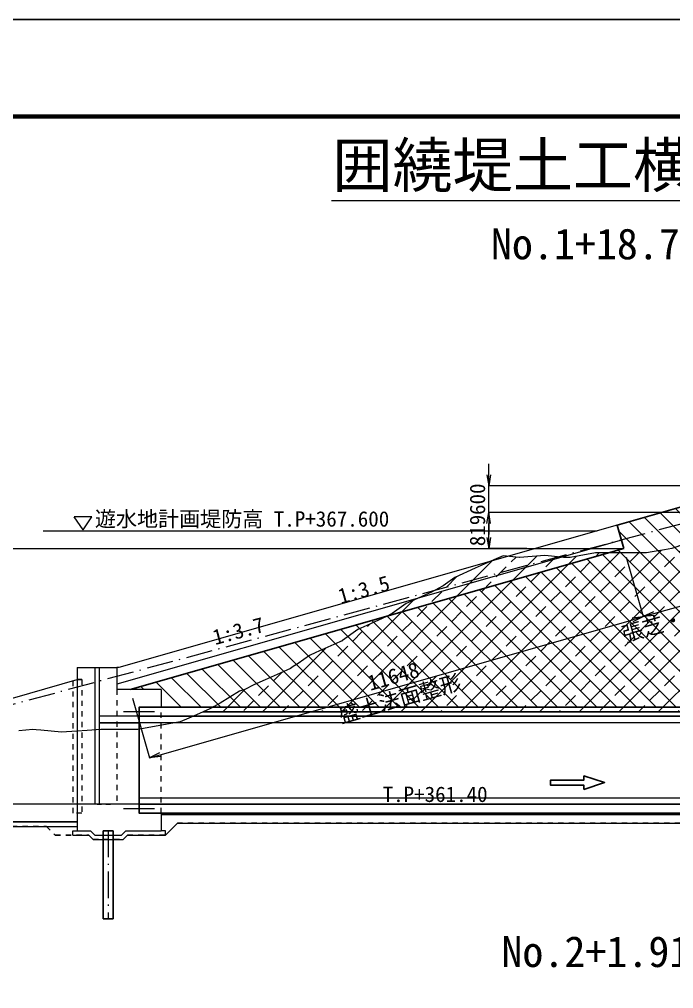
# Model space of a CAD drawing. Header units: millimetres. Extents: x -23295 to 84900, y -241468 to 58400.
# Drawn here: x 29536 to 44375, y -123891 to -101912 of the extents above; entities that cross this region are included whole.
import ezdxf
from ezdxf.enums import TextEntityAlignment as Align

# ---------------------------------------------------------------- set-up
doc = ezdxf.new("R2010")
doc.units = ezdxf.units.MM
doc.header["$LTSCALE"] = 100
doc.header["$PDSIZE"] = 300
for name, pattern in [('SXF_一点短鎖線', [9.25, 6, -1.5, 0.25, -1.5]), ('SXF_跳び破線', [12, 6, -6]), ('点線(短)11', [2, 1, -1])]:
    doc.linetypes.add(name, pattern=pattern)
doc.layers.get('Defpoints').update_dxf_attribs({"color": 191})
for name, color, linetype, lineweight in [('D-BGD', 7, 'Continuous', 13), ('D-BMK', 2, 'SXF_一点短鎖線', 13), ('D-BYP-STR4', 6, 'Continuous', 25), ('D-BYP-STR6', 2, 'SXF_一点短鎖線', 13), ('D-BYP-STR7', 2, 'Continuous', 13), ('D-BYP-STR8', 150, 'Continuous', 25), ('D-STR', 1, 'Continuous', 13), ('D-STR-DIM', 7, 'Continuous', 13), ('D-STR-HTXT', 7, 'Continuous', 13), ('D-STR-STR2', 7, 'Continuous', 13), ('D-STR-STR8', 3, 'Continuous', 25), ('D-STR-STR9', 1, 'Continuous', 25), ('D-STR-STRA', 6, 'Continuous', 25), ('D-STR-STRC', 7, 'Continuous', 13), ('D-STR-TXT', 7, 'Continuous', 13), ('D-TTL', 2, 'Continuous', 140), ('D-TTL-LINE', 7, 'Continuous', 13), ('D-TTL-TXT', 7, 'Continuous', 13), ('張芝', 3, 'Continuous', 13), ('掘削', 4, 'Continuous', 13), ('盛土(4.0≦W)', 5, 'Continuous', 13), ('盛土法面整形', 1, 'Continuous', 13)]:
    doc.layers.add(name, color=color, linetype=linetype, lineweight=lineweight)
doc.styles.add('MS ゴシック', font='MS Gothic.ttf')
doc.styles.add('ＭＳ ゴシック', font='MS Gothic.ttf')
doc.dimstyles.new('DIM-100-F', dxfattribs={"dimscale": 100, "dimtxt": 3.5, "dimasz": 2.5, "dimexe": 0, "dimexo": 2, "dimgap": 0.8, "dimtad": 1, "dimdec": 0, "dimzin": 0, "dimdsep": 46, "dimtxsty": 'MS ゴシック', "dimblk": 'OPEN', "dimcen": 0.1, "dimclrd": 256, "dimclre": 256, "dimclrt": 256, "dimaunit": 1, "dimadec": 4, "dimazin": 0, "dimtfac": 1, "dimtdec": 0, "dimtmove": 2, "dimatfit": 3, "dimldrblk": 'OPEN', "dimfxl": 1, "dimtolj": 1, "dimtzin": 0, "dimlwd": -1, "dimlwe": -1, "dimarcsym": 0})

# ---------------------------------------------------------------- blocks, each defined once
blk = doc.blocks.new('_Open')
at = {"color": 0, "linetype": 'ByBlock', "lineweight": -2}
for p, q in [((-1, 0.167), (0, 0)), ((-1, -0.167), (0, 0)), ((0, 0), (-1, 0))]:
    blk.add_line(p, q, dxfattribs=at)
blk = doc.blocks.new('*D72')
at = {"layer": 'Defpoints', "color": 0, "transparency": 16777216}
for p in [(43247, -113912), (43688, -115456), (32047, -117112)]:
    blk.add_point(p, dxfattribs=at)
at = {"layer": '盛土法面整形', "transparency": 16777216}
for p, q in [((43302, -114104), (43688, -115456)), ((32728, -118588), (43448, -115525)), ((32102, -117304), (32488, -118656))]:
    blk.add_line(p, q, dxfattribs=at)
at = {"layer": '盛土法面整形', "transparency": 16777216, "xscale": 250, "yscale": 250, "zscale": 250}
for p, rotation in [((43688, -115456), 15.94539590095385), ((32488, -118656), 195.9453959009539)]:
    blk.add_blockref('_Open', p, dxfattribs=dict(at, rotation=rotation))
at = {"layer": '盛土法面整形', "transparency": 16777216, "char_height": 350, "attachment_point": 5, "rotation": 15.9454, "style": 'MS ゴシック'}
for s, insert in [('\\A1;{\\C1;11648', (38018, -116811)), ('\\A1;盛土法面整形}', (38167, -117333))]:
    blk.add_mtext(s, dxfattribs=dict(at, insert=insert))
blk = doc.blocks.new('*D73')
at = {"layer": 'Defpoints', "color": 0, "transparency": 16777216}
for p in [(46125, -112493), (43247, -113912), (46724, -114589)]:
    blk.add_point(p, dxfattribs=at)
at = {"layer": '張芝', "transparency": 16777216}
for p, q in [((46180, -112685), (46724, -114589)), ((43302, -114104), (43688, -115456)), ((43928, -115388), (46483, -114658))]:
    blk.add_line(p, q, dxfattribs=at)
at = {"layer": '張芝', "transparency": 16777216, "xscale": 250, "yscale": 250, "zscale": 250}
for p, rotation in [((46724, -114589), 15.94539589968122), ((43688, -115456), 195.9453958996812)]:
    blk.add_blockref('_Open', p, dxfattribs=dict(at, rotation=rotation))
at = {"layer": '張芝', "transparency": 16777216, "char_height": 350, "attachment_point": 5, "rotation": 15.9454, "style": 'MS ゴシック'}
for s, insert in [('\\A1;張芝・盛土法面整形}', (45286, -115302)), ('\\A1;{\\C3;3157', (45136, -114778))]:
    blk.add_mtext(s, dxfattribs=dict(at, insert=insert))
blk = doc.blocks.new('*D50')
at = {"layer": 'D-STR-DIM', "transparency": 16777216}
for p, q in [((45311, -113093), (40183, -113093)), ((40183, -113662), (40183, -113343)), ((41045, -113912), (40183, -113912))]:
    blk.add_line(p, q, dxfattribs=at)
at = {"layer": 'Defpoints', "color": 0, "transparency": 16777216}
for p in [(40183, -113093), (45511, -113093), (41245, -113912)]:
    blk.add_point(p, dxfattribs=at)
at = {"layer": 'D-STR-DIM', "transparency": 16777216, "xscale": 250, "yscale": 250, "zscale": 250}
for p, rotation in [((40183, -113093), 90), ((40183, -113912), 270)]:
    blk.add_blockref('_Open', p, dxfattribs=dict(at, rotation=rotation))
at = {"layer": 'D-STR-DIM', "transparency": 16777216, "insert": (39928, -113502), "char_height": 350, "attachment_point": 5, "rotation": 90, "style": 'MS ゴシック'}
blk.add_mtext('\\A1;819', dxfattribs=at)
blk = doc.blocks.new('*D51')
at = {"layer": 'D-STR-DIM', "transparency": 16777216}
for p, q in [((40183, -112243), (40183, -111993)), ((45925, -112493), (40183, -112493)), ((40183, -113093), (40183, -112493)), ((45311, -113093), (40183, -113093)), ((40183, -113343), (40183, -113593))]:
    blk.add_line(p, q, dxfattribs=at)
at = {"layer": 'Defpoints', "color": 0, "transparency": 16777216}
for p in [(40183, -112493), (46125, -112493), (45511, -113093)]:
    blk.add_point(p, dxfattribs=at)
at = {"layer": 'D-STR-DIM', "transparency": 16777216, "xscale": 250, "yscale": 250, "zscale": 250}
for p, rotation in [((40183, -112493), 270), ((40183, -113093), 90)]:
    blk.add_blockref('_Open', p, dxfattribs=dict(at, rotation=rotation))
at = {"layer": 'D-STR-DIM', "transparency": 16777216, "insert": (39928, -112793), "char_height": 350, "attachment_point": 5, "rotation": 90, "style": 'MS ゴシック'}
blk.add_mtext('\\A1;600', dxfattribs=at)

msp = doc.modelspace()

# ---------------------------------------------------------------- hatches: boundary and pattern name
at = {"layer": '掘削'}
h = msp.add_hatch(dxfattribs=at)
h.set_pattern_fill('ANSI33', color=256, scale=100)
h.set_pattern_definition([(45, (-164286.73, 118596.14), (-449.0128, 449.0128), []), (45, (-163837.7, 118596.14), (-449.0128, 449.0128), [317.5, -158.75])])
h.paths.add_polyline_path([(64520.6, -117611.7), (64313, -117575.7), (63951.9, -117513.1), (63946.8, -117512.2), (63943.8, -117510.9), (63932.9, -117509.8), (63367.1, -117432.6), (63214.3, -117411.7), (62948.6, -117339.2), (62790.4, -117311.7), (62481.9, -117311.7), (62213.7, -117311.7), (62115.7, -117294.7), (61945.3, -117241.9), (61383.3, -117067.7), (61060.2, -116923.5), (61017.1, -116904.2), (60942, -116870.7), (60483.5, -116666), (59938.6, -116422.8), (59918.4, -116413.8), (59906.8, -116408.6), (59863.8, -116389.3), (59330.1, -116190.4), (59186, -116111.7), (58935.3, -116043.3), (58819.8, -116011.7), (58753.4, -115993.6), (58507.4, -115883.8), (58176.7, -115736.1), (58087.4, -115696.3), (57932, -115626.9), (57599.9, -115478.6), (57151, -115278.2), (57023.2, -115221.2), (56988.7, -115205.8), (56928.7, -115162.6), (56446.5, -114863.7), (55925.4, -114540.7), (55869.8, -114506.2), (55523.9, -114351.8), (55293.1, -114248.7), (54922.1, -114018.8), (54791.5, -113937.8), (54716.4, -113891.2), (54438.2, -113767.1), (54139.6, -113633.7), (53918.8, -113496.8), (53692.8, -113334.3), (53562.9, -113240.8), (53081.8, -112978.1), (52960.4, -112911.7), (52915.5, -112911.7), (52511.1, -112871.4), (52409.5, -112861.3), (52228, -112811.7), (51832.8, -112865.7), (51495.5, -112911.7), (51256.1, -112911.7), (50908.8, -112911.7), (50679.3, -112911.7), (50396.9, -112911.7), (50102.6, -112911.7), (49905.5, -112911.7), (49525.9, -112911.7), (49298.3, -112911.7), (48949.2, -112911.7), (48932, -112911.7), (48902.2, -112903.6), (48565.8, -112845.3), (48372.5, -112838.1), (47833.4, -112911.7), (47795.8, -112922), (47467.2, -113011.7), (47219, -113079.5), (46895.6, -113167.8), (46734.8, -113211.7), (46642.3, -113237), (46368.6, -113359.2), (46065.6, -113453.1), (45802.9, -113511.7), (45488.9, -113651.9), (45269.9, -113711.7), (44912.2, -113711.7), (44903.7, -113713.2), (44889, -113719.8), (44335.5, -113911.7), (44171.3, -113940.2), (43885.7, -113989.7), (43758.7, -114011.7), (43438.8, -114011.7), (43182, -114011.7), (42882.3, -114011.7), (42706.4, -114011.7), (42605.3, -114011.7), (42230.8, -114076.7), (42028.6, -114111.7), (41879, -114111.7), (41607.8, -114084.7), (41451.9, -114069.2), (40875.7, -114111.6), (40875.4, -114111.7), (40875.1, -114111.7), (40509.1, -114075.2), (40298.4, -114169.3), (40142.9, -114238.7), (39872.4, -114359.5), (39410.5, -114565.7), (39145, -114756.7), (38869.1, -114907.4), (38678.1, -114992.7), (38568.3, -115041.7), (38311.9, -115156.2), (37991.6, -115386.7), (37865.8, -115455.4), (37414.8, -115656.7), (37213.2, -115746.7), (36862.5, -115999.1), (36847, -116008.7), (36838.1, -116011.7), (36805.2, -116028.9), (36261.4, -116271.6), (36114.6, -116337.2), (35859.2, -116521), (35748.4, -116589.7), (35684.7, -116629.1), (35448.8, -116734.4), (35108, -116886.6), (34855.9, -116999.2), (34649.7, -117111.7), (34531.3, -117144.1), (34092.4, -117416.1), (33954.5, -117491.4), (33917.3, -117518.2), (33852.5, -117547.1), (33707.8, -117611.7)])
at = {"layer": '盛土(4.0≦W)'}
h = msp.add_hatch(dxfattribs=at)
h.set_pattern_fill('ANSI31', color=256, scale=100, angle=90)
h.set_pattern_definition([(135, (-164286.73, 118596.14), (-224.5064, -224.5064), [])])
h.paths.add_polyline_path([(59139.2, -117021.7), (54281.3, -114592.7), (54382.6, -114390.1), (52041.5, -112755.1), (52156.1, -112591.1), (52224.8, -112492.7), (51774.7, -112483.7), (51774.7, -112683.7), (49174.8, -112631.7), (46561.1, -112685.6), (46561.1, -112484), (46124.8, -112492.7), (45511.1, -112692.7), (43095.6, -113382.9), (43191.7, -113719.4), (43246.7, -113911.7), (32046.7, -117111.7), (32749.2, -117111.7), (32749.2, -117511.7), (54848.9, -117511.7), (54848.9, -117111.7), (59049.2, -117111.7)])

# ---------------------------------------------------------------- linework, layer by layer
at = {"layer": 'D-BGD', "linetype": 'Continuous', "lineweight": 13}
msp.add_lwpolyline([(44889, -113719.8), (44335.5, -113911.7), (44171.3, -113940.2), (43885.7, -113989.7), (43758.7, -114011.7), (43438.8, -114011.7), (43182, -114011.7), (42882.3, -114011.7), (42706.4, -114011.7), (42605.3, -114011.7), (42230.8, -114076.7), (42028.6, -114111.7), (41879, -114111.7), (41607.8, -114084.7), (41451.9, -114069.2), (40875.7, -114111.6), (40875.4, -114111.7), (40875.1, -114111.7), (40509.1, -114075.2), (40298.4, -114169.3), (40142.9, -114238.7), (39872.4, -114359.5), (39410.5, -114565.7), (39145, -114756.7), (38869.1, -114907.4), (38678.1, -114992.7), (38568.3, -115041.7), (38311.9, -115156.2), (37991.6, -115386.7), (37865.8, -115455.4), (37414.8, -115656.7), (37213.2, -115746.7), (36862.5, -115999.1), (36847, -116008.7), (36838.1, -116011.7), (36805.2, -116028.9), (36261.4, -116271.6), (36114.6, -116337.2), (35859.2, -116521), (35748.4, -116589.7), (35684.7, -116629.1), (35448.8, -116734.4), (35108, -116886.6), (34855.9, -116999.2), (34649.7, -117111.7), (34531.3, -117144.1), (34092.4, -117416.1), (33954.5, -117491.4), (33917.3, -117518.2), (33852.5, -117547.1), (33551.1, -117681.7), (33377.8, -117759.1), (33184.9, -117845.2), (32849.2, -117903.4), (32224.4, -118011.7), (31845.9, -118011.7), (31720, -118011.7), (31647.7, -118011.7), (31379.7, -118011.7), (31071, -118034.5), (30842.6, -118051.3), (30494.2, -118077), (30023.3, -118030.1), (29917.5, -118019.5), (29839.3, -118011.7), (29522.8, -118043.3)], dxfattribs=at)
at = {"layer": 'D-BMK', "linetype": 'SXF_一点短鎖線'}
msp.add_line((31549.2, -120311.7), (31549.2, -122311.7), dxfattribs=at)
at = {"layer": 'D-BYP-STR4', "linetype": 'SXF_跳び破線', "ltscale": 0.2}
msp.add_line((30849.2, -116881.9), (30949.2, -116881.9), dxfattribs=at)
at = {"layer": 'D-BYP-STR4', "color": 6}
msp.add_line((32249.2, -117861.7), (31349.2, -117861.7), dxfattribs=at)
at = {"layer": 'D-BYP-STR4'}
for p, q in [((31664.2, -120311.7), (31434.2, -120311.7)), ((31434.2, -120311.7), (31434.2, -122311.7)), ((31664.2, -120311.7), (31664.2, -122311.7)), ((31434.2, -122311.7), (31664.2, -122311.7))]:
    msp.add_line(p, q, dxfattribs=at)
at = {"layer": 'D-BYP-STR6', "linetype": 'SXF_一点短鎖線'}
msp.add_lwpolyline([(67549.2, -120611.7), (59751.2, -116712.7), (52511.1, -113092.7), (45511.2, -113092.7), (19540.9, -120111.7)], dxfattribs=at)
at = {"layer": 'D-BYP-STR7'}
for p, q in [((32749.2, -119941.7), (54848.9, -119941.7)), ((21549.2, -120211.7), (30849.2, -120211.7)), ((32849.2, -120411.7), (33119.2, -120141.7)), ((33119.2, -120141.7), (50048.9, -120141.7)), ((31249.2, -120411.7), (31849.2, -120411.7))]:
    msp.add_line(p, q, dxfattribs=at)
for points in [[(30749.2, -120411.7), (30749.2, -120311.7), (30849.2, -120311.7)], [(30749.2, -120411.7), (31107.7, -120411.7), (31207.7, -120511.7), (31890.6, -120511.7), (31990.6, -120411.7), (32849.2, -120411.7)], [(32849.2, -120411.7), (32849.2, -120311.7), (32749.2, -120311.7)]]:
    msp.add_lwpolyline(points, dxfattribs=at)
at = {"layer": 'D-BYP-STR8'}
for p, q in [((32749.2, -117511.7), (54848.9, -117511.7)), ((55348.9, -117711.7), (32249.2, -117711.7)), ((55348.9, -119711.7), (32249.2, -119711.7)), ((32749.2, -119911.7), (54848.9, -119911.7))]:
    msp.add_line(p, q, dxfattribs=at)
msp.add_lwpolyline([(32749.2, -117511.7), (32249.2, -117511.7), (32249.2, -119911.7), (32749.2, -119911.7)], dxfattribs=at)
at = {"layer": 'D-STR'}
for p, q in [((30849.2, -116611.7), (31749.2, -116611.7)), ((30849.2, -116611.7), (30849.2, -120311.7)), ((31249.2, -116611.7), (31249.2, -119711.7)), ((31349.2, -116611.7), (31349.2, -119711.7)), ((31794.6, -116611.7), (31749.2, -116611.7)), ((32749.2, -117111.7), (31749.2, -117111.7)), ((32749.2, -117111.7), (32749.2, -117511.7)), ((32249.2, -117711.7), (31349.2, -117711.7)), ((32249.2, -119711.7), (19149.2, -119711.7)), ((32749.2, -119911.7), (32749.2, -120311.7)), ((19349.2, -120111.7), (30849.2, -120111.7)), ((30849.2, -120111.7), (26772, -120111.7))]:
    msp.add_line(p, q, dxfattribs=at)
at = {"layer": 'D-STR', "color": 1}
msp.add_line((31749.2, -116611.7), (31749.2, -117111.7), dxfattribs=at)
at = {"layer": 'D-STR', "ltscale": 1500}
msp.add_line((22694.6, -119211.7), (30849.2, -116881.9), dxfattribs=at)
at = {"layer": 'D-STR', "linetype": 'SXF_跳び破線', "ltscale": 0.2}
for p, q in [((31749.2, -117111.7), (31749.2, -119711.7)), ((32749.2, -119911.7), (32749.2, -117511.7))]:
    msp.add_line(p, q, dxfattribs=at)
at = {"layer": 'D-STR'}
for points in [[(32749.2, -117511.7), (32249.2, -117511.7), (32249.2, -119911.7), (32749.2, -119911.7)], [(30849.2, -120311.7), (31149.2, -120311.7), (31249.2, -120411.7), (31849.2, -120411.7), (31949.2, -120311.7), (32749.2, -120311.7)]]:
    msp.add_lwpolyline(points, dxfattribs=at)
at = {"layer": 'D-STR-HTXT', "linetype": 'Continuous'}
for p, q in [((31180.4, -113189.9), (30780.4, -113189.9)), ((30980.4, -113489.9), (30780.4, -113189.9)), ((30980.4, -113489.9), (31180.4, -113189.9)), ((30077.5, -113511.7), (42644.6, -113511.7))]:
    msp.add_line(p, q, dxfattribs=at)
at = {"layer": 'D-STR-HTXT'}
msp.add_line((22157.8, -113911.7), (43246.7, -113911.7), dxfattribs=at)
at = {"layer": 'D-STR-HTXT', "lineweight": -2}
msp.add_lwpolyline([(42341.9, -119373.9), (42808.6, -119220.3), (42341.9, -119066.7), (42341.9, -119161.9), (41585.5, -119161.9), (41585.5, -119278.6), (42341.9, -119278.6)], close=True, dxfattribs=at)
at = {"layer": 'D-STR-STR2', "linetype": 'SXF_跳び破線', "ltscale": 0.2}
for p, q in [((30749.2, -116910.4), (30749.2, -119911.7)), ((30949.2, -116881.9), (30949.2, -119911.7)), ((30949.2, -119911.7, -323860), (30749.2, -119911.7, -323860))]:
    msp.add_line(p, q, dxfattribs=at)
at = {"layer": 'D-STR-STR2', "color": 2}
for p, q in [((32599.2, -117611.7), (31899.2, -117611.7)), ((55348.9, -117861.7), (32249.2, -117861.7)), ((32249.2, -119561.7), (55348.9, -119561.7)), ((32599.2, -119811.7), (31899.2, -119811.7))]:
    msp.add_line(p, q, dxfattribs=at)
at = {"layer": 'D-STR-STR8'}
msp.add_line((33707.8, -117611.7), (64520.6, -117611.7), dxfattribs=at)
at = {"layer": 'D-STR-STR8', "linetype": 'SXF_跳び破線', "ltscale": 0.2}
msp.add_lwpolyline([(22649.2, -120211.7), (30149.2, -120211.7), (30349.2, -120411.7), (31107.7, -120411.7), (31207.7, -120511.7), (31890.6, -120511.7), (31990.6, -120411.7), (32849.2, -120411.7), (33119.2, -120141.7), (49548.9, -120141.7)], dxfattribs=at)
at = {"layer": 'D-STR-STR9', "ltscale": 0.01}
msp.add_line((45511.1, -112692.7), (43095.6, -113382.9), dxfattribs=at)
at = {"layer": 'D-STR-STR9'}
for p, q in [((43095.6, -113382.9), (43246.7, -113911.7)), ((43246.7, -113911.7), (32046.7, -117111.7))]:
    msp.add_line(p, q, dxfattribs=at)
at = {"layer": 'D-STR-STRA', "linetype": '点線(短)11'}
msp.add_line((31299.2, -119711.7), (31599.2, -119711.7), dxfattribs=at)
at = {"layer": 'D-STR-STRC', "ltscale": 0.2}
for p, q in [((43095.6, -113382.9), (31794.6, -116611.7)), ((43191.7, -113719.4), (43095.6, -113382.9)), ((43191.7, -113719.4), (31749.2, -116988.7))]:
    msp.add_line(p, q, dxfattribs=at)
at = {"layer": 'D-STR-STRC', "linetype": 'Continuous', "lineweight": 25}
for q in [(43191.7, -113719.4), (32046.7, -117111.7)]:
    msp.add_line((43246.7, -113911.7), q, dxfattribs=at)
at = {"layer": 'D-TTL'}
msp.add_lwpolyline([(2850, -104111.9), (2850, -159111.9), (82850, -159111.9), (82850, -104111.9)], close=True, dxfattribs=at)
at = {"layer": 'D-TTL-LINE'}
msp.add_line((36612.3, -106017.8), (49612.3, -106017.8), dxfattribs=at)
at = {"layer": 'Defpoints', "color": 1}
msp.add_lwpolyline([(84900, -161311.9), (800, -161311.9), (800, -101911.9), (84900, -101911.9)], close=True, dxfattribs=at)

# ---------------------------------------------------------------- texts
at = {"layer": 'D-STR-TXT', "ltscale": 0.01, "style": 'ＭＳ ゴシック'}
for s, p in [('遊水地計画堤防高 T.P+367.600', (31249, -113414.8)), ('T.P+361.40', (37775.2, -119659.1))]:
    msp.add_text(s, height=350, dxfattribs=at).set_placement(p)
at = {"layer": 'D-STR-TXT', "style": 'ＭＳ ゴシック'}
msp.add_text('1:3.5', height=350, rotation=15.9454, dxfattribs=at).set_placement((36824.3, -115174.7))
msp.add_text('1:3.7', height=348.79, rotation=15.124, dxfattribs=at).set_placement((34574.3, -116048.6), align=Align.BOTTOM_CENTER)
at = {"layer": 'D-TTL-TXT', "style": 'MS ゴシック'}
for s, height, p in [('囲繞堤土工横断図(3)', 1000, (43112.3, -106017.8)), ('No.1+18.766', 700, (42850, -107562.3)), ('No.2+1.916', 700, (42850, -123611.9))]:
    msp.add_text(s, height=height, dxfattribs=at).set_placement(p, align=Align.BOTTOM_CENTER)

# ---------------------------------------------------------------- dimensions: what is measured, and where the dimension line sits
at = {"layer": 'D-STR-DIM'}
for base, p1, p2, picture, middle in [((40183.4, -112492.7), (45511.2, -113092.7), (46124.8, -112492.7), '*D51', (39928.4, -112792.7)), ((40183.4, -113092.7), (41244.6, -113911.7), (45511.2, -113092.7), '*D50', (39928.4, -113502.2))]:
    dim = msp.add_linear_dim(base=base, p1=p1, p2=p2, angle=90, dimstyle='DIM-100-F', override={"dimtix": 1}, dxfattribs=at)
    dim.commit()
    dim.dimension.update_dxf_attribs({"geometry": picture, "text_midpoint": middle})
at = {"layer": '張芝'}
dim = msp.add_linear_dim(base=(46723.7, -114589.1), p1=(43246.7, -113911.7), p2=(46124.8, -112492.7), angle=195.9454, text='{\\C3;<>\\X張芝・盛土法面整形}', dimstyle='DIM-100-F', dxfattribs=at)
dim.commit()
dim.dimension.update_dxf_attribs({"geometry": '*D73', "text_midpoint": (45205.9, -115022.8), "dimtype": 160})
at = {"layer": '盛土法面整形'}
dim = msp.add_aligned_dim(p1=(32046.7, -117111.7), p2=(43246.7, -113911.7), distance=-1606.6, text='{\\C1;<>\\X盛土法面整形}', dimstyle='DIM-100-F', dxfattribs=at)
dim.commit()
dim.dimension.update_dxf_attribs({"geometry": '*D72', "text_midpoint": (38088, -117056.5)})

doc.saveas('drawing.dxf')
